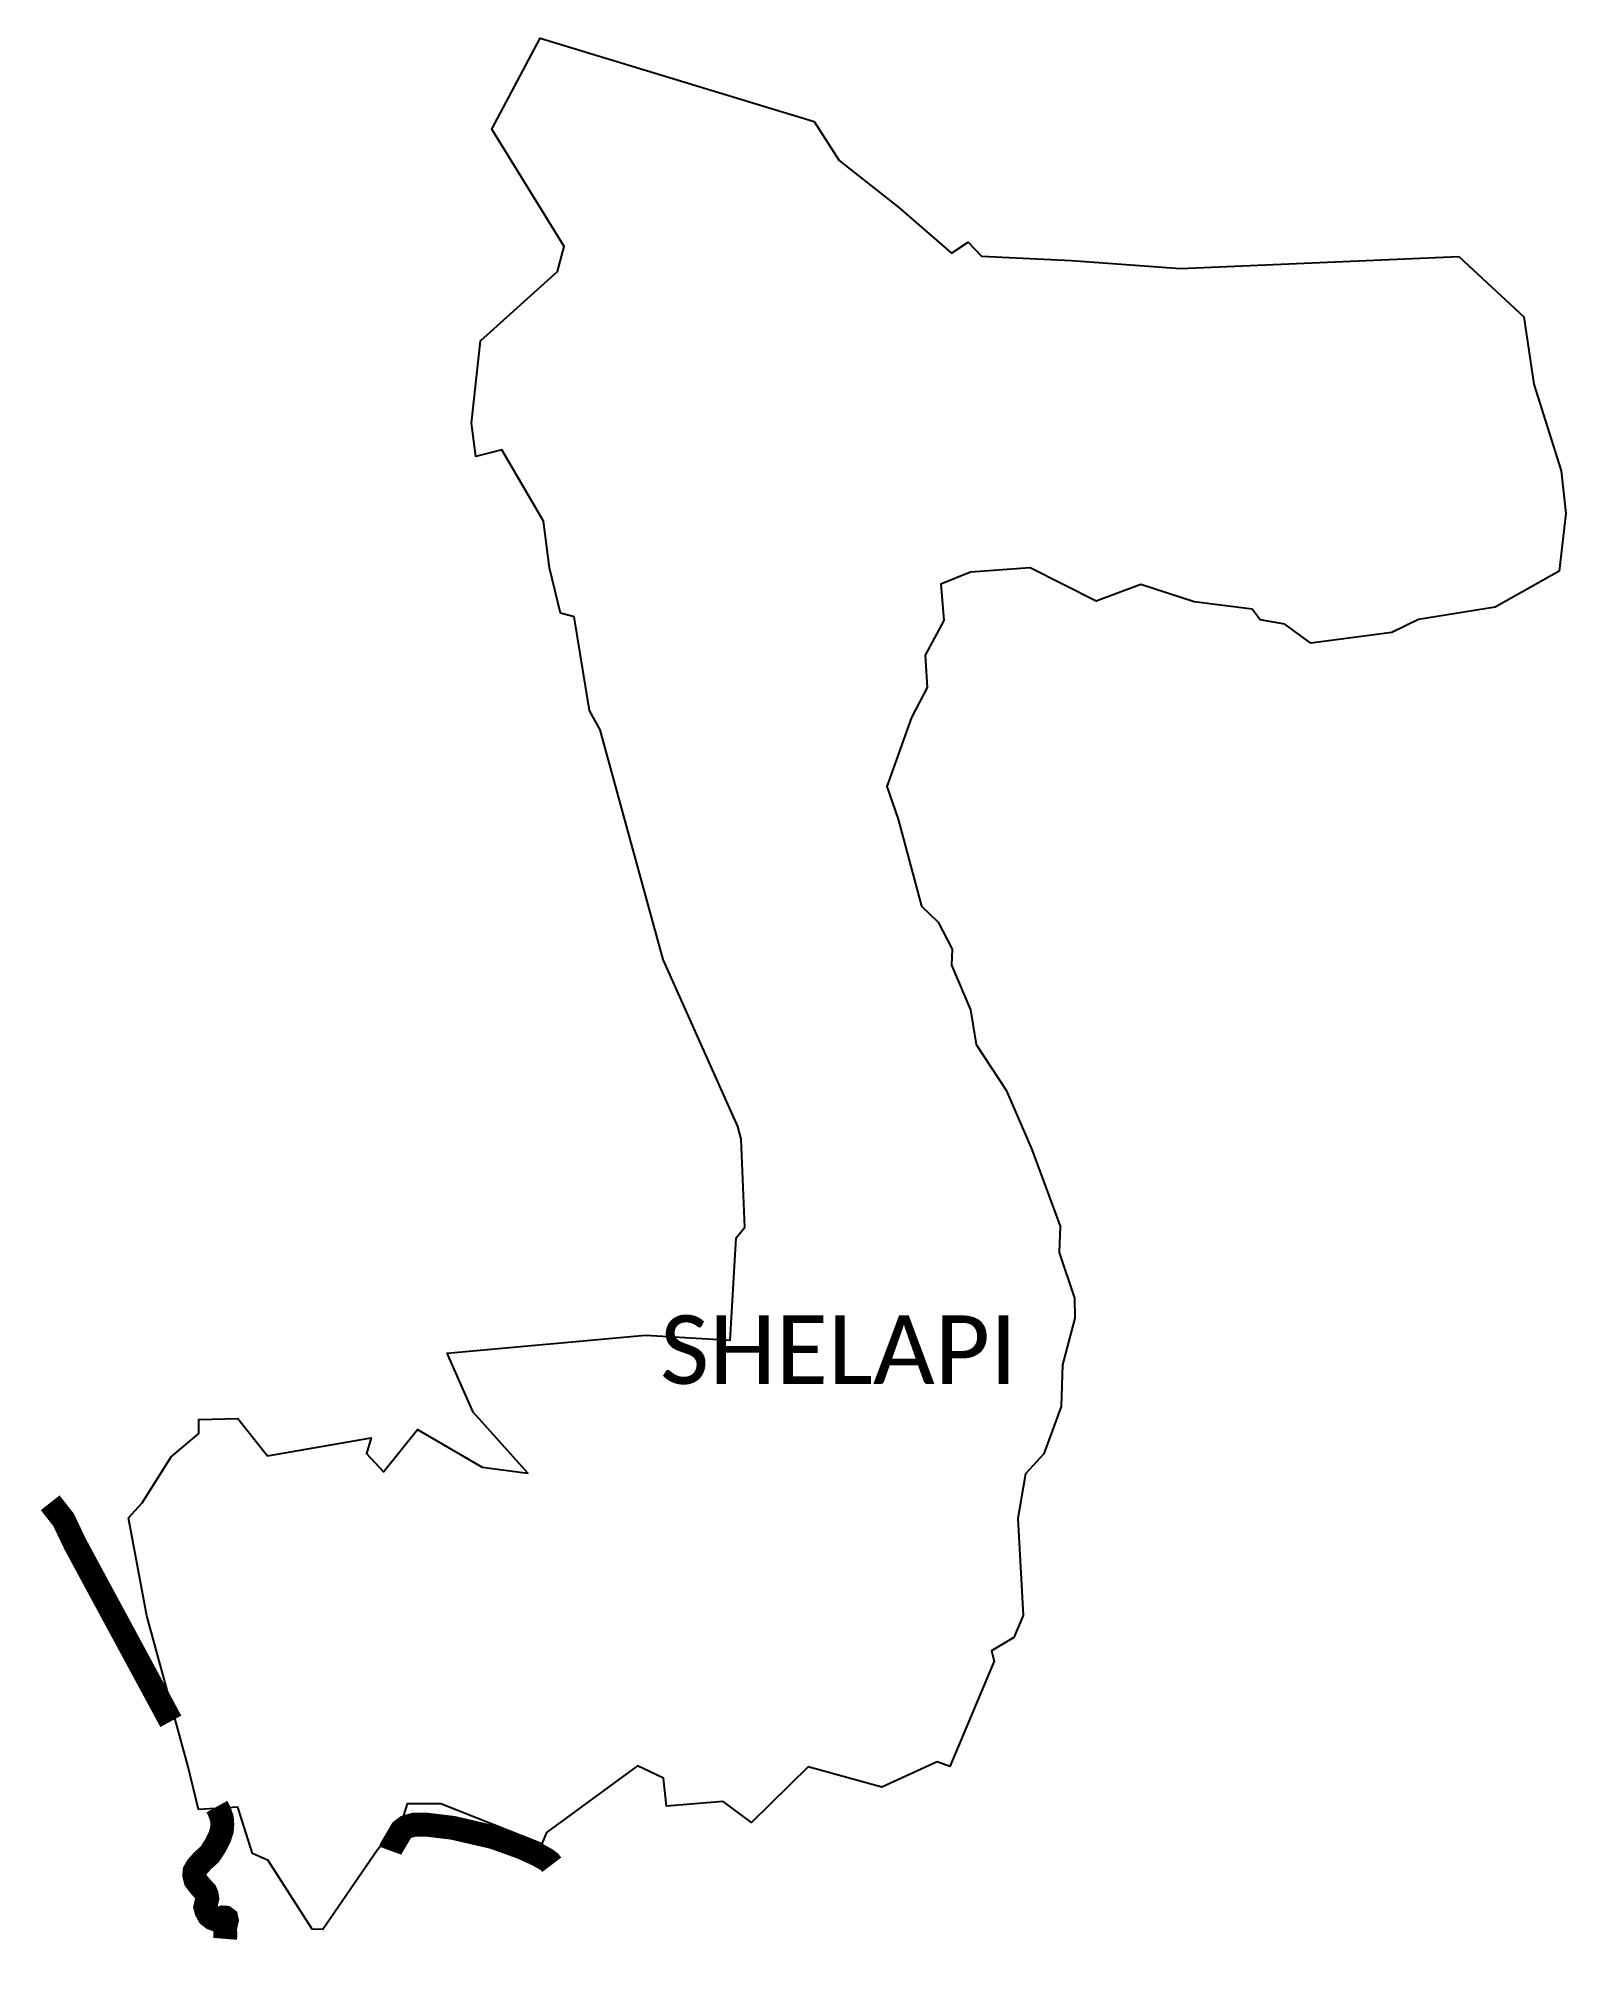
# Model space of a CAD drawing. Header units: metres. Extents: x 340207 to 343408, y 1762599 to 1766604.
import ezdxf

# ---------------------------------------------------------------- set-up
doc = ezdxf.new("R2010")
doc.units = ezdxf.units.M
doc.layers.add('NATURALLY PROTECTED', color=3, linetype='Continuous')
doc.layers.add('VILLAGE NAME', color=250, linetype='Continuous')

msp = doc.modelspace()

# ---------------------------------------------------------------- linework, layer by layer
at = {"color": 3}
for points in [[(341885.2, 1766348.3), (342010.4, 1766249.9), (342120.5, 1766153.9), (342155.7, 1766177.2), (342183.7, 1766147.7), (342372.1, 1766138.3), (342600.2, 1766121.9), (343183.7, 1766146.6), (343319.9, 1766020.8), (343341.3, 1765879.9), (343398.5, 1765697.9), (343407.9, 1765608.6), (343394.3, 1765487.7), (343260, 1765412.3), (343099.3, 1765386.8), (343043.4, 1765359.5), (342873.5, 1765336.8), (342819, 1765376.8), (342767.7, 1765386.1), (342750.7, 1765408.5), (342628.9, 1765423.4), (342517.4, 1765460.2), (342424.1, 1765425), (342285.5, 1765495.1), (342160.6, 1765485.7), (342098.4, 1765460.9), (342104.3, 1765384.4), (342065.2, 1765312.2), (342069.4, 1765244.4), (342037.1, 1765181.6), (341985.1, 1765037.2), (342008.7, 1764968.5), (342057.5, 1764786.2), (342092.4, 1764753.1), (342121.8, 1764696.3), (342121, 1764662.9), (342160.3, 1764569.4), (342172.4, 1764496.9), (342234.9, 1764401.1), (342288.7, 1764276.8), (342348.5, 1764115.8), (342346.4, 1764061.2), (342378.2, 1763965), (342379.2, 1763923.4), (342353.6, 1763825.5), (342350.3, 1763738.4), (342314.4, 1763639), (342275.7, 1763597.7), (342259.8, 1763503.8), (342270.7, 1763300.9), (342251.4, 1763254.6), (342204.2, 1763226.8), (342210.4, 1763204.9), (342117.1, 1762984.1), (342090.9, 1762994.2), (341975, 1762940.8), (341820.2, 1762983.8), (341701.4, 1762867.1), (341642.3, 1762911.1), (341523.6, 1762901.1), (341517.3, 1762960.2), (341462.5, 1762985.7), (341271.7, 1762846), (341262.2, 1762822.5), (341050.8, 1762905.9), (340980, 1762906.4), (340968.8, 1762870.3), (340917.5, 1762810.1), (340803.6, 1762643), (340781.1, 1762644), (340688.6, 1762787.4), (340656, 1762802.3), (340624.8, 1762899), (340542.6, 1762894.6), (340521.4, 1762983.6), (340434.4, 1763299.9), (340395.9, 1763505), (340424.7, 1763536.8), (340485.5, 1763632.8), (340543.1, 1763681.8), (340543.6, 1763711.1), (340625.2, 1763713), (340687.1, 1763635.1), (340904.8, 1763672.6), (340895, 1763640.3), (340930.6, 1763601.9), (341001.9, 1763690.1), (341137, 1763611.3), (341232.7, 1763599.1), (341118.1, 1763726.3), (341064, 1763850), (341479.4, 1763887.9), (341656.5, 1763877.1), (341669.6, 1764091.5), (341687.7, 1764113.7), (341680.2, 1764298.4), (341673.2, 1764324.9), (341516.7, 1764674.6), (341384.5, 1765155.8), (341362.1, 1765196.1), (341329.7, 1765392.3), (341301.1, 1765400), (341278.1, 1765495), (341265.9, 1765592.8), (341178.7, 1765742), (341124, 1765728), (341115.1, 1765797.7), (341133.6, 1765970.2), (341294.8, 1766115.8), (341308.7, 1766167.6), (341157.5, 1766413.7), (341258.8, 1766604), (341832.9, 1766429.8)], [(341832.9, 1766429.8), (341885.2, 1766348.3)]]:
    msp.add_lwpolyline(points, dxfattribs=at)
at = {"layer": 'NATURALLY PROTECTED', "color": 116, "true_color": 0x136734, "const_width": 50, "flags": 128}
for points in [[(340231.9, 1763536.7), (340259.9, 1763501.1), (340284.1, 1763450.3), (340334, 1763357.9), (340390.1, 1763254.1), (340441.6, 1763158.8), (340484.7, 1763079)], [(340581.2, 1762900.4), (340583.9, 1762895.5), (340588, 1762886.4), (340591.8, 1762875.1), (340592.6, 1762863.3), (340591.7, 1762851), (340587.1, 1762836.5), (340578.6, 1762819.6), (340566.2, 1762800.4), (340551.8, 1762787.6), (340540, 1762774.4), (340534.5, 1762764.9), (340533.8, 1762756.5), (340536.5, 1762746.3), (340546.5, 1762733.3), (340557.1, 1762722.2), (340559.9, 1762715.8), (340561.1, 1762708), (340559.5, 1762700.8), (340557, 1762689.8), (340559.2, 1762681.9), (340564.4, 1762672.6), (340572, 1762666.5), (340577, 1762664.7), (340583, 1762664.5), (340588.4, 1762666.4), (340593.6, 1762668.2), (340598.5, 1762667.9), (340601.3, 1762665.8), (340602.1, 1762662.1), (340600.7, 1762655.8), (340598.3, 1762645), (340599.1, 1762631.2), (340598.5, 1762623.5)], [(340944.5, 1762808.2), (340946.3, 1762813.1), (340954.3, 1762826.8), (340962.1, 1762840), (340968.3, 1762850.6), (340978.1, 1762857.9), (340993.8, 1762862.4), (341020.6, 1762862.6), (341075.6, 1762856), (341160.5, 1762836.4), (341218.9, 1762815.4), (341253.3, 1762799.8), (341272.1, 1762789.2), (341278.8, 1762784), (341282.9, 1762778.6)]]:
    msp.add_lwpolyline(points, dxfattribs=at)

# ---------------------------------------------------------------- texts
at = {"layer": 'VILLAGE NAME', "insert": (341510.1, 1763929.4), "char_height": 143.7, "attachment_point": 1, "rotation": 359.9793}
msp.add_mtext_dynamic_manual_height_columns('{\\fCalibri|b0|i0|c0|p34;SHELAPI}', width=1418, gutter_width=718.5, heights=[0], dxfattribs=at)

doc.saveas('drawing.dxf')
